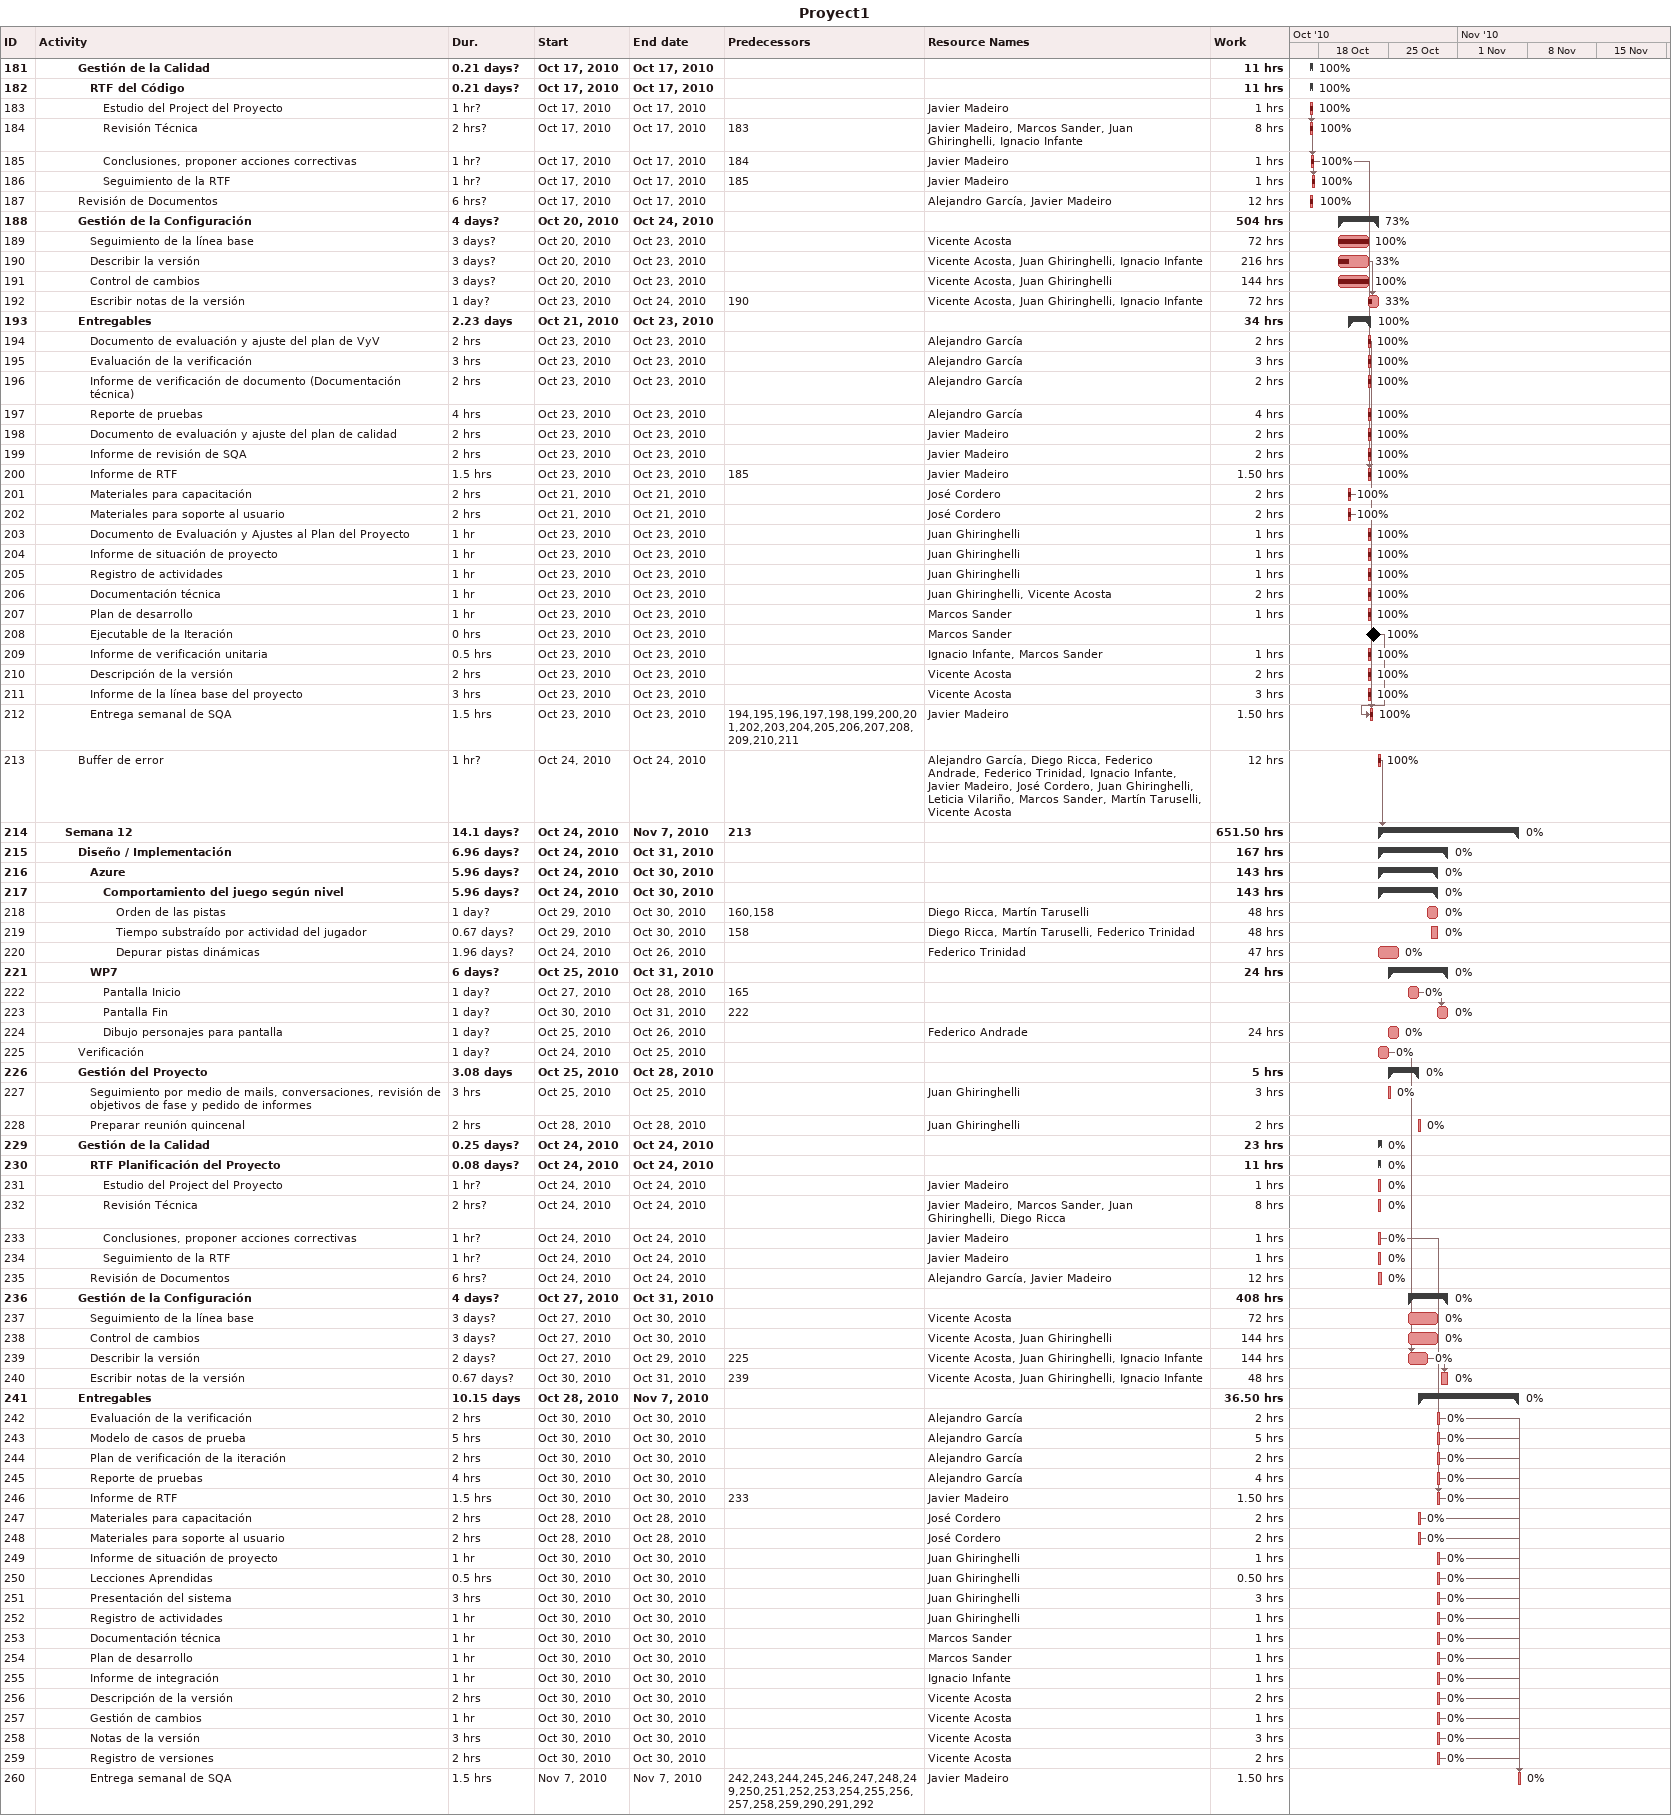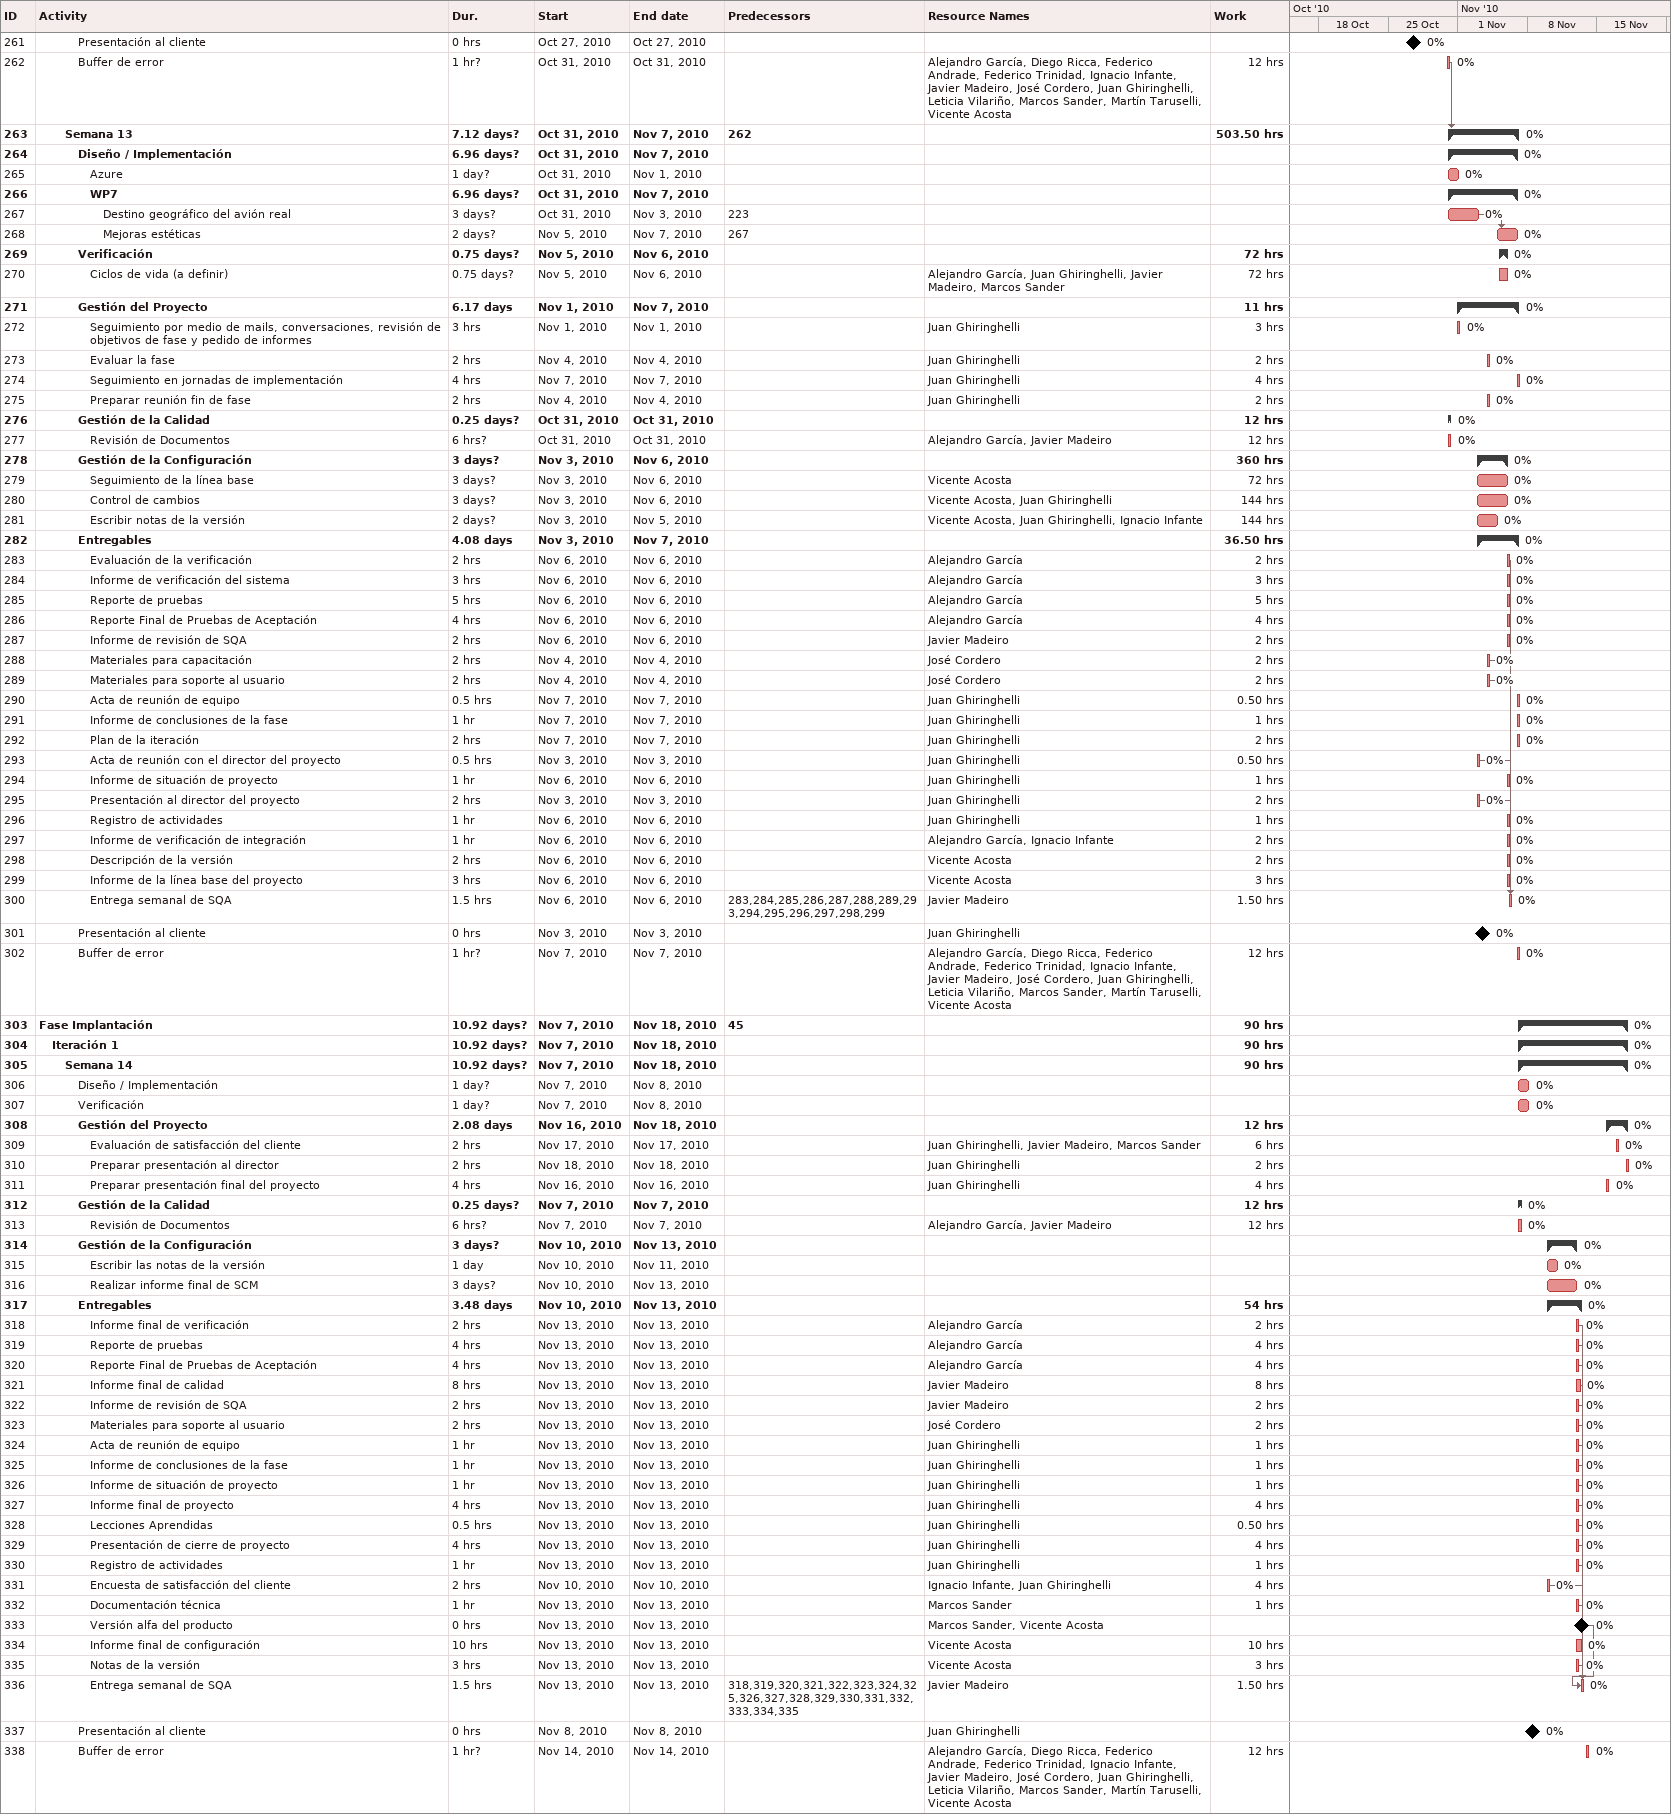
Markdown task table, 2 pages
Proyect1

| ID | Level | Task | Duration | Start | Finish | Predecessors | Resources | % complete | Work (h) |
|---|---|---|---|---|---|---|---|---|---|
| 181 | 4 | **Gestión de la Calidad** | 0.21d? | 2010-10-17 | 2010-10-17 |  |  | 100 | 11 |
| 182 | 5 | **RTF del Código** | 0.21d? | 2010-10-17 | 2010-10-17 |  |  | 100 | 11 |
| 183 | 6 | Estudio del Project del Proyecto | 1h? | 2010-10-17 | 2010-10-17 |  | Javier Madeiro | 100 | 1 |
| 184 | 6 | Revisión Técnica | 2h? | 2010-10-17 | 2010-10-17 | 183 | Javier Madeiro, Marcos Sander, Juan Ghiringhelli, Ignacio Infante | 100 | 8 |
| 185 | 6 | Conclusiones, proponer acciones correctivas | 1h? | 2010-10-17 | 2010-10-17 | 184 | Javier Madeiro | 100 | 1 |
| 186 | 6 | Seguimiento de la RTF | 1h? | 2010-10-17 | 2010-10-17 | 185 | Javier Madeiro | 100 | 1 |
| 187 | 4 | Revisión de Documentos | 6h? | 2010-10-17 | 2010-10-17 |  | Alejandro García, Javier Madeiro | 100 | 12 |
| 188 | 4 | **Gestión de la Configuración** | 4d? | 2010-10-20 | 2010-10-24 |  |  | 73 | 504 |
| 189 | 5 | Seguimiento de la línea base | 3d? | 2010-10-20 | 2010-10-23 |  | Vicente Acosta | 100 | 72 |
| 190 | 5 | Describir la versión | 3d? | 2010-10-20 | 2010-10-23 |  | Vicente Acosta, Juan Ghiringhelli, Ignacio Infante | 33 | 216 |
| 191 | 5 | Control de cambios | 3d? | 2010-10-20 | 2010-10-23 |  | Vicente Acosta, Juan Ghiringhelli | 100 | 144 |
| 192 | 5 | Escribir notas de la versión | 1d? | 2010-10-23 | 2010-10-24 | 190 | Vicente Acosta, Juan Ghiringhelli, Ignacio Infante | 33 | 72 |
| 193 | 4 | **Entregables** | 2.23d | 2010-10-21 | 2010-10-23 |  |  | 100 | 34 |
| 194 | 5 | Documento de evaluación y ajuste del plan de VyV | 2h | 2010-10-23 | 2010-10-23 |  | Alejandro García | 100 | 2 |
| 195 | 5 | Evaluación de la verificación | 3h | 2010-10-23 | 2010-10-23 |  | Alejandro García | 100 | 3 |
| 196 | 5 | Informe de verificación de documento (Documentación técnica) | 2h | 2010-10-23 | 2010-10-23 |  | Alejandro García | 100 | 2 |
| 197 | 5 | Reporte de pruebas | 4h | 2010-10-23 | 2010-10-23 |  | Alejandro García | 100 | 4 |
| 198 | 5 | Documento de evaluación y ajuste del plan de calidad | 2h | 2010-10-23 | 2010-10-23 |  | Javier Madeiro | 100 | 2 |
| 199 | 5 | Informe de revisión de SQA | 2h | 2010-10-23 | 2010-10-23 |  | Javier Madeiro | 100 | 2 |
| 200 | 5 | Informe de RTF | 1.5h | 2010-10-23 | 2010-10-23 | 185 | Javier Madeiro | 100 | 1.50 |
| 201 | 5 | Materiales para capacitación | 2h | 2010-10-21 | 2010-10-21 |  | José Cordero | 100 | 2 |
| 202 | 5 | Materiales para soporte al usuario | 2h | 2010-10-21 | 2010-10-21 |  | José Cordero | 100 | 2 |
| 203 | 5 | Documento de Evaluación y Ajustes al Plan del Proyecto | 1h | 2010-10-23 | 2010-10-23 |  | Juan Ghiringhelli | 100 | 1 |
| 204 | 5 | Informe de situación de proyecto | 1h | 2010-10-23 | 2010-10-23 |  | Juan Ghiringhelli | 100 | 1 |
| 205 | 5 | Registro de actividades | 1h | 2010-10-23 | 2010-10-23 |  | Juan Ghiringhelli | 100 | 1 |
| 206 | 5 | Documentación técnica | 1h | 2010-10-23 | 2010-10-23 |  | Juan Ghiringhelli, Vicente Acosta | 100 | 2 |
| 207 | 5 | Plan de desarrollo | 1h | 2010-10-23 | 2010-10-23 |  | Marcos Sander | 100 | 1 |
| 208 | 5 | Ejecutable de la Iteración | 0h | 2010-10-23 | 2010-10-23 |  | Marcos Sander | 100 |  |
| 209 | 5 | Informe de verificación unitaria | 0.5h | 2010-10-23 | 2010-10-23 |  | Ignacio Infante, Marcos Sander | 100 | 1 |
| 210 | 5 | Descripción de la versión | 2h | 2010-10-23 | 2010-10-23 |  | Vicente Acosta | 100 | 2 |
| 211 | 5 | Informe de la línea base del proyecto | 3h | 2010-10-23 | 2010-10-23 |  | Vicente Acosta | 100 | 3 |
| 212 | 5 | Entrega semanal de SQA | 1.5h | 2010-10-23 | 2010-10-23 | 194, 195, 196, 197, 198, 199, 200, 201, 202, 203, 204, 205, 206, 207, 208, 209, 210, 211 | Javier Madeiro | 100 | 1.50 |
| 213 | 4 | Buffer de error | 1h? | 2010-10-24 | 2010-10-24 |  | Alejandro García, Diego Ricca, Federico Andrade, Federico Trinidad, Ignacio Infante, Javier Madeiro, José Cordero, Juan Ghiringhelli, Leticia Vilariño, Marcos Sander, Martín Taruselli, Vicente Acosta | 100 | 12 |
| 214 | 3 | **Semana 12** | 14.1d? | 2010-10-24 | 2010-11-07 | 213 |  | 0 | 651.50 |
| 215 | 4 | **Diseño / Implementación** | 6.96d? | 2010-10-24 | 2010-10-31 |  |  | 0 | 167 |
| 216 | 5 | **Azure** | 5.96d? | 2010-10-24 | 2010-10-30 |  |  | 0 | 143 |
| 217 | 6 | **Comportamiento del juego según nivel** | 5.96d? | 2010-10-24 | 2010-10-30 |  |  | 0 | 143 |
| 218 | 7 | Orden de las pistas | 1d? | 2010-10-29 | 2010-10-30 | 160, 158 | Diego Ricca, Martín Taruselli | 0 | 48 |
| 219 | 7 | Tiempo substraído por actividad del jugador | 0.67d? | 2010-10-29 | 2010-10-30 | 158 | Diego Ricca, Martín Taruselli, Federico Trinidad | 0 | 48 |
| 220 | 7 | Depurar pistas dinámicas | 1.96d? | 2010-10-24 | 2010-10-26 |  | Federico Trinidad | 0 | 47 |
| 221 | 5 | **WP7** | 6d? | 2010-10-25 | 2010-10-31 |  |  | 0 | 24 |
| 222 | 6 | Pantalla Inicio | 1d? | 2010-10-27 | 2010-10-28 | 165 |  | 0 |  |
| 223 | 6 | Pantalla Fin | 1d? | 2010-10-30 | 2010-10-31 | 222 |  | 0 |  |
| 224 | 6 | Dibujo personajes para pantalla | 1d? | 2010-10-25 | 2010-10-26 |  | Federico Andrade | 0 | 24 |
| 225 | 4 | Verificación | 1d? | 2010-10-24 | 2010-10-25 |  |  | 0 |  |
| 226 | 4 | **Gestión del Proyecto** | 3.08d | 2010-10-25 | 2010-10-28 |  |  | 0 | 5 |
| 227 | 5 | Seguimiento por medio de mails, conversaciones, revisión de objetivos de fase y pedido de informes | 3h | 2010-10-25 | 2010-10-25 |  | Juan Ghiringhelli | 0 | 3 |
| 228 | 5 | Preparar reunión quincenal | 2h | 2010-10-28 | 2010-10-28 |  | Juan Ghiringhelli | 0 | 2 |
| 229 | 4 | **Gestión de la Calidad** | 0.25d? | 2010-10-24 | 2010-10-24 |  |  | 0 | 23 |
| 230 | 5 | **RTF Planificación del Proyecto** | 0.08d? | 2010-10-24 | 2010-10-24 |  |  | 0 | 11 |
| 231 | 6 | Estudio del Project del Proyecto | 1h? | 2010-10-24 | 2010-10-24 |  | Javier Madeiro | 0 | 1 |
| 232 | 6 | Revisión Técnica | 2h? | 2010-10-24 | 2010-10-24 |  | Javier Madeiro, Marcos Sander, Juan Ghiringhelli, Diego Ricca | 0 | 8 |
| 233 | 6 | Conclusiones, proponer acciones correctivas | 1h? | 2010-10-24 | 2010-10-24 |  | Javier Madeiro | 0 | 1 |
| 234 | 6 | Seguimiento de la RTF | 1h? | 2010-10-24 | 2010-10-24 |  | Javier Madeiro | 0 | 1 |
| 235 | 5 | Revisión de Documentos | 6h? | 2010-10-24 | 2010-10-24 |  | Alejandro García, Javier Madeiro | 0 | 12 |
| 236 | 4 | **Gestión de la Configuración** | 4d? | 2010-10-27 | 2010-10-31 |  |  | 0 | 408 |
| 237 | 5 | Seguimiento de la línea base | 3d? | 2010-10-27 | 2010-10-30 |  | Vicente Acosta | 0 | 72 |
| 238 | 5 | Control de cambios | 3d? | 2010-10-27 | 2010-10-30 |  | Vicente Acosta, Juan Ghiringhelli | 0 | 144 |
| 239 | 5 | Describir la versión | 2d? | 2010-10-27 | 2010-10-29 | 225 | Vicente Acosta, Juan Ghiringhelli, Ignacio Infante | 0 | 144 |
| 240 | 5 | Escribir notas de la versión | 0.67d? | 2010-10-30 | 2010-10-31 | 239 | Vicente Acosta, Juan Ghiringhelli, Ignacio Infante | 0 | 48 |
| 241 | 4 | **Entregables** | 10.15d | 2010-10-28 | 2010-11-07 |  |  | 0 | 36.50 |
| 242 | 5 | Evaluación de la verificación | 2h | 2010-10-30 | 2010-10-30 |  | Alejandro García | 0 | 2 |
| 243 | 5 | Modelo de casos de prueba | 5h | 2010-10-30 | 2010-10-30 |  | Alejandro García | 0 | 5 |
| 244 | 5 | Plan de verificación de la iteración | 2h | 2010-10-30 | 2010-10-30 |  | Alejandro García | 0 | 2 |
| 245 | 5 | Reporte de pruebas | 4h | 2010-10-30 | 2010-10-30 |  | Alejandro García | 0 | 4 |
| 246 | 5 | Informe de RTF | 1.5h | 2010-10-30 | 2010-10-30 | 233 | Javier Madeiro | 0 | 1.50 |
| 247 | 5 | Materiales para capacitación | 2h | 2010-10-28 | 2010-10-28 |  | José Cordero | 0 | 2 |
| 248 | 5 | Materiales para soporte al usuario | 2h | 2010-10-28 | 2010-10-28 |  | José Cordero | 0 | 2 |
| 249 | 5 | Informe de situación de proyecto | 1h | 2010-10-30 | 2010-10-30 |  | Juan Ghiringhelli | 0 | 1 |
| 250 | 5 | Lecciones Aprendidas | 0.5h | 2010-10-30 | 2010-10-30 |  | Juan Ghiringhelli | 0 | 0.50 |
| 251 | 5 | Presentación del sistema | 3h | 2010-10-30 | 2010-10-30 |  | Juan Ghiringhelli | 0 | 3 |
| 252 | 5 | Registro de actividades | 1h | 2010-10-30 | 2010-10-30 |  | Juan Ghiringhelli | 0 | 1 |
| 253 | 5 | Documentación técnica | 1h | 2010-10-30 | 2010-10-30 |  | Marcos Sander | 0 | 1 |
| 254 | 5 | Plan de desarrollo | 1h | 2010-10-30 | 2010-10-30 |  | Marcos Sander | 0 | 1 |
| 255 | 5 | Informe de integración | 1h | 2010-10-30 | 2010-10-30 |  | Ignacio Infante | 0 | 1 |
| 256 | 5 | Descripción de la versión | 2h | 2010-10-30 | 2010-10-30 |  | Vicente Acosta | 0 | 2 |
| 257 | 5 | Gestión de cambios | 1h | 2010-10-30 | 2010-10-30 |  | Vicente Acosta | 0 | 1 |
| 258 | 5 | Notas de la versión | 3h | 2010-10-30 | 2010-10-30 |  | Vicente Acosta | 0 | 3 |
| 259 | 5 | Registro de versiones | 2h | 2010-10-30 | 2010-10-30 |  | Vicente Acosta | 0 | 2 |
| 260 | 5 | Entrega semanal de SQA | 1.5h | 2010-11-07 | 2010-11-07 | 242, 243, 244, 245, 246, 247, 248, 249, 250, 251, 252, 253, 254, 255, 256, 257, 258, 259, 290, 291, 292 | Javier Madeiro | 0 | 1.50 |
| 261 | 4 | Presentación al cliente | 0h | 2010-10-27 | 2010-10-27 |  |  | 0 |  |
| 262 | 4 | Buffer de error | 1h? | 2010-10-31 | 2010-10-31 |  | Alejandro García, Diego Ricca, Federico Andrade, Federico Trinidad, Ignacio Infante, Javier Madeiro, José Cordero, Juan Ghiringhelli, Leticia Vilariño, Marcos Sander, Martín Taruselli, Vicente Acosta | 0 | 12 |
| 263 | 3 | **Semana 13** | 7.12d? | 2010-10-31 | 2010-11-07 | 262 |  | 0 | 503.50 |
| 264 | 4 | **Diseño / Implementación** | 6.96d? | 2010-10-31 | 2010-11-07 |  |  | 0 |  |
| 265 | 5 | Azure | 1d? | 2010-10-31 | 2010-11-01 |  |  | 0 |  |
| 266 | 5 | **WP7** | 6.96d? | 2010-10-31 | 2010-11-07 |  |  | 0 |  |
| 267 | 6 | Destino geográfico del avión real | 3d? | 2010-10-31 | 2010-11-03 | 223 |  | 0 |  |
| 268 | 6 | Mejoras estéticas | 2d? | 2010-11-05 | 2010-11-07 | 267 |  | 0 |  |
| 269 | 4 | **Verificación** | 0.75d? | 2010-11-05 | 2010-11-06 |  |  | 0 | 72 |
| 270 | 5 | Ciclos de vida (a definir) | 0.75d? | 2010-11-05 | 2010-11-06 |  | Alejandro García, Juan Ghiringhelli, Javier Madeiro, Marcos Sander | 0 | 72 |
| 271 | 4 | **Gestión del Proyecto** | 6.17d | 2010-11-01 | 2010-11-07 |  |  | 0 | 11 |
| 272 | 5 | Seguimiento por medio de mails, conversaciones, revisión de objetivos de fase y pedido de informes | 3h | 2010-11-01 | 2010-11-01 |  | Juan Ghiringhelli | 0 | 3 |
| 273 | 5 | Evaluar la fase | 2h | 2010-11-04 | 2010-11-04 |  | Juan Ghiringhelli | 0 | 2 |
| 274 | 5 | Seguimiento en jornadas de implementación | 4h | 2010-11-07 | 2010-11-07 |  | Juan Ghiringhelli | 0 | 4 |
| 275 | 5 | Preparar reunión fin de fase | 2h | 2010-11-04 | 2010-11-04 |  | Juan Ghiringhelli | 0 | 2 |
| 276 | 4 | **Gestión de la Calidad** | 0.25d? | 2010-10-31 | 2010-10-31 |  |  | 0 | 12 |
| 277 | 5 | Revisión de Documentos | 6h? | 2010-10-31 | 2010-10-31 |  | Alejandro García, Javier Madeiro | 0 | 12 |
| 278 | 4 | **Gestión de la Configuración** | 3d? | 2010-11-03 | 2010-11-06 |  |  | 0 | 360 |
| 279 | 5 | Seguimiento de la línea base | 3d? | 2010-11-03 | 2010-11-06 |  | Vicente Acosta | 0 | 72 |
| 280 | 5 | Control de cambios | 3d? | 2010-11-03 | 2010-11-06 |  | Vicente Acosta, Juan Ghiringhelli | 0 | 144 |
| 281 | 5 | Escribir notas de la versión | 2d? | 2010-11-03 | 2010-11-05 |  | Vicente Acosta, Juan Ghiringhelli, Ignacio Infante | 0 | 144 |
| 282 | 4 | **Entregables** | 4.08d | 2010-11-03 | 2010-11-07 |  |  | 0 | 36.50 |
| 283 | 5 | Evaluación de la verificación | 2h | 2010-11-06 | 2010-11-06 |  | Alejandro García | 0 | 2 |
| 284 | 5 | Informe de verificación del sistema | 3h | 2010-11-06 | 2010-11-06 |  | Alejandro García | 0 | 3 |
| 285 | 5 | Reporte de pruebas | 5h | 2010-11-06 | 2010-11-06 |  | Alejandro García | 0 | 5 |
| 286 | 5 | Reporte Final de Pruebas de Aceptación | 4h | 2010-11-06 | 2010-11-06 |  | Alejandro García | 0 | 4 |
| 287 | 5 | Informe de revisión de SQA | 2h | 2010-11-06 | 2010-11-06 |  | Javier Madeiro | 0 | 2 |
| 288 | 5 | Materiales para capacitación | 2h | 2010-11-04 | 2010-11-04 |  | José Cordero | 0 | 2 |
| 289 | 5 | Materiales para soporte al usuario | 2h | 2010-11-04 | 2010-11-04 |  | José Cordero | 0 | 2 |
| 290 | 5 | Acta de reunión de equipo | 0.5h | 2010-11-07 | 2010-11-07 |  | Juan Ghiringhelli | 0 | 0.50 |
| 291 | 5 | Informe de conclusiones de la fase | 1h | 2010-11-07 | 2010-11-07 |  | Juan Ghiringhelli | 0 | 1 |
| 292 | 5 | Plan de la iteración | 2h | 2010-11-07 | 2010-11-07 |  | Juan Ghiringhelli | 0 | 2 |
| 293 | 5 | Acta de reunión con el director del proyecto | 0.5h | 2010-11-03 | 2010-11-03 |  | Juan Ghiringhelli | 0 | 0.50 |
| 294 | 5 | Informe de situación de proyecto | 1h | 2010-11-06 | 2010-11-06 |  | Juan Ghiringhelli | 0 | 1 |
| 295 | 5 | Presentación al director del proyecto | 2h | 2010-11-03 | 2010-11-03 |  | Juan Ghiringhelli | 0 | 2 |
| 296 | 5 | Registro de actividades | 1h | 2010-11-06 | 2010-11-06 |  | Juan Ghiringhelli | 0 | 1 |
| 297 | 5 | Informe de verificación de integración | 1h | 2010-11-06 | 2010-11-06 |  | Alejandro García, Ignacio Infante | 0 | 2 |
| 298 | 5 | Descripción de la versión | 2h | 2010-11-06 | 2010-11-06 |  | Vicente Acosta | 0 | 2 |
| 299 | 5 | Informe de la línea base del proyecto | 3h | 2010-11-06 | 2010-11-06 |  | Vicente Acosta | 0 | 3 |
| 300 | 5 | Entrega semanal de SQA | 1.5h | 2010-11-06 | 2010-11-06 | 283, 284, 285, 286, 287, 288, 289, 293, 294, 295, 296, 297, 298, 299 | Javier Madeiro | 0 | 1.50 |
| 301 | 4 | Presentación al cliente | 0h | 2010-11-03 | 2010-11-03 |  | Juan Ghiringhelli | 0 |  |
| 302 | 4 | Buffer de error | 1h? | 2010-11-07 | 2010-11-07 |  | Alejandro García, Diego Ricca, Federico Andrade, Federico Trinidad, Ignacio Infante, Javier Madeiro, José Cordero, Juan Ghiringhelli, Leticia Vilariño, Marcos Sander, Martín Taruselli, Vicente Acosta | 0 | 12 |
| 303 | 1 | **Fase Implantación** | 10.92d? | 2010-11-07 | 2010-11-18 | 45 |  | 0 | 90 |
| 304 | 2 | **Iteración 1** | 10.92d? | 2010-11-07 | 2010-11-18 |  |  | 0 | 90 |
| 305 | 3 | **Semana 14** | 10.92d? | 2010-11-07 | 2010-11-18 |  |  | 0 | 90 |
| 306 | 4 | Diseño / Implementación | 1d? | 2010-11-07 | 2010-11-08 |  |  | 0 |  |
| 307 | 4 | Verificación | 1d? | 2010-11-07 | 2010-11-08 |  |  | 0 |  |
| 308 | 4 | **Gestión del Proyecto** | 2.08d | 2010-11-16 | 2010-11-18 |  |  | 0 | 12 |
| 309 | 5 | Evaluación de satisfacción del cliente | 2h | 2010-11-17 | 2010-11-17 |  | Juan Ghiringhelli, Javier Madeiro, Marcos Sander | 0 | 6 |
| 310 | 5 | Preparar presentación al director | 2h | 2010-11-18 | 2010-11-18 |  | Juan Ghiringhelli | 0 | 2 |
| 311 | 5 | Preparar presentación final del proyecto | 4h | 2010-11-16 | 2010-11-16 |  | Juan Ghiringhelli | 0 | 4 |
| 312 | 4 | **Gestión de la Calidad** | 0.25d? | 2010-11-07 | 2010-11-07 |  |  | 0 | 12 |
| 313 | 5 | Revisión de Documentos | 6h? | 2010-11-07 | 2010-11-07 |  | Alejandro García, Javier Madeiro | 0 | 12 |
| 314 | 4 | **Gestión de la Configuración** | 3d? | 2010-11-10 | 2010-11-13 |  |  | 0 |  |
| 315 | 5 | Escribir las notas de la versión | 1d | 2010-11-10 | 2010-11-11 |  |  | 0 |  |
| 316 | 5 | Realizar informe final de SCM | 3d? | 2010-11-10 | 2010-11-13 |  |  | 0 |  |
| 317 | 4 | **Entregables** | 3.48d | 2010-11-10 | 2010-11-13 |  |  | 0 | 54 |
| 318 | 5 | Informe final de verificación | 2h | 2010-11-13 | 2010-11-13 |  | Alejandro García | 0 | 2 |
| 319 | 5 | Reporte de pruebas | 4h | 2010-11-13 | 2010-11-13 |  | Alejandro García | 0 | 4 |
| 320 | 5 | Reporte Final de Pruebas de Aceptación | 4h | 2010-11-13 | 2010-11-13 |  | Alejandro García | 0 | 4 |
| 321 | 5 | Informe final de calidad | 8h | 2010-11-13 | 2010-11-13 |  | Javier Madeiro | 0 | 8 |
| 322 | 5 | Informe de revisión de SQA | 2h | 2010-11-13 | 2010-11-13 |  | Javier Madeiro | 0 | 2 |
| 323 | 5 | Materiales para soporte al usuario | 2h | 2010-11-13 | 2010-11-13 |  | José Cordero | 0 | 2 |
| 324 | 5 | Acta de reunión de equipo | 1h | 2010-11-13 | 2010-11-13 |  | Juan Ghiringhelli | 0 | 1 |
| 325 | 5 | Informe de conclusiones de la fase | 1h | 2010-11-13 | 2010-11-13 |  | Juan Ghiringhelli | 0 | 1 |
| 326 | 5 | Informe de situación de proyecto | 1h | 2010-11-13 | 2010-11-13 |  | Juan Ghiringhelli | 0 | 1 |
| 327 | 5 | Informe final de proyecto | 4h | 2010-11-13 | 2010-11-13 |  | Juan Ghiringhelli | 0 | 4 |
| 328 | 5 | Lecciones Aprendidas | 0.5h | 2010-11-13 | 2010-11-13 |  | Juan Ghiringhelli | 0 | 0.50 |
| 329 | 5 | Presentación de cierre de proyecto | 4h | 2010-11-13 | 2010-11-13 |  | Juan Ghiringhelli | 0 | 4 |
| 330 | 5 | Registro de actividades | 1h | 2010-11-13 | 2010-11-13 |  | Juan Ghiringhelli | 0 | 1 |
| 331 | 5 | Encuesta de satisfacción del cliente | 2h | 2010-11-10 | 2010-11-10 |  | Ignacio Infante, Juan Ghiringhelli | 0 | 4 |
| 332 | 5 | Documentación técnica | 1h | 2010-11-13 | 2010-11-13 |  | Marcos Sander | 0 | 1 |
| 333 | 5 | Versión alfa del producto | 0h | 2010-11-13 | 2010-11-13 |  | Marcos Sander, Vicente Acosta | 0 |  |
| 334 | 5 | Informe final de configuración | 10h | 2010-11-13 | 2010-11-13 |  | Vicente Acosta | 0 | 10 |
| 335 | 5 | Notas de la versión | 3h | 2010-11-13 | 2010-11-13 |  | Vicente Acosta | 0 | 3 |
| 336 | 5 | Entrega semanal de SQA | 1.5h | 2010-11-13 | 2010-11-13 | 318, 319, 320, 321, 322, 323, 324, 325, 326, 327, 328, 329, 330, 331, 332, 333, 334, 335 | Javier Madeiro | 0 | 1.50 |
| 337 | 4 | Presentación al cliente | 0h | 2010-11-08 | 2010-11-08 |  | Juan Ghiringhelli | 0 |  |
| 338 | 4 | Buffer de error | 1h? | 2010-11-14 | 2010-11-14 |  | Alejandro García, Diego Ricca, Federico Andrade, Federico Trinidad, Ignacio Infante, Javier Madeiro, José Cordero, Juan Ghiringhelli, Leticia Vilariño, Marcos Sander, Martín Taruselli, Vicente Acosta | 0 | 12 |
